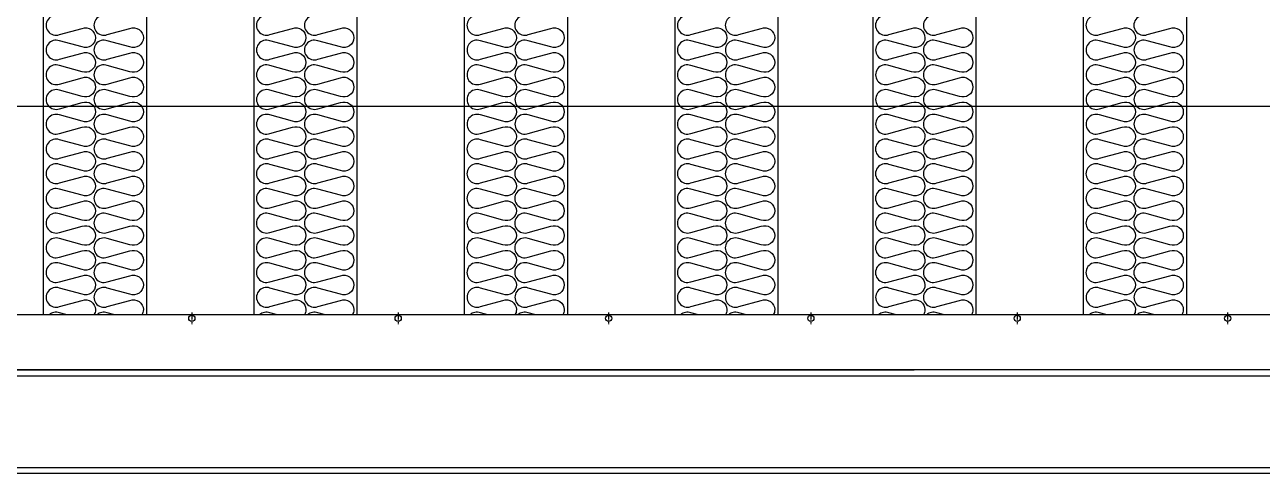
# Model space of a CAD drawing. Header units: millimetres. Extents: x 2197 to 34309, y 1850 to 24558.
# Drawn here: x 7616 to 9415, y 9508 to 10159 of the extents above; entities that cross this region are included whole.
import ezdxf

# ---------------------------------------------------------------- set-up
doc = ezdxf.new("R2010")
doc.units = ezdxf.units.MM
doc.linetypes.add('CENTER', pattern=[2, 1.25, -0.25, 0.25, -0.25])
doc.linetypes.add('HIDDEN', pattern=[0.375, 0.25, -0.125])
for name, color, linetype in [('center', 1, 'CENTER'), ('SMS', 220, 'Continuous'), ('냉각탑', 4, 'Continuous'), ('냉각탑_찬넬방진', 1, 'Continuous')]:
    doc.layers.add(name, color=color, linetype=linetype)

# ---------------------------------------------------------------- blocks, each defined once
blk = doc.blocks.new('3')
at = {"color": 7}
for p, q in [((7642.6, 13215.9), (7642.6, 9737.9)), ((7792.6, 13215.9), (7792.6, 9737.9)), ((7948.6, 13215.9), (7948.6, 9737.9)), ((8098.6, 13215.9), (8098.6, 9737.9)), ((8254.6, 13215.9), (8254.6, 9737.9)), ((8404.6, 13215.9), (8404.6, 9737.9)), ((8560.6, 13215.9), (8560.6, 9737.9)), ((8710.6, 13215.9), (8710.6, 9737.9)), ((8848.6, 13215.9), (8848.6, 9737.9)), ((8998.6, 13215.9), (8998.6, 9737.9)), ((9154.6, 13215.9), (9154.6, 9737.9)), ((9304.6, 13215.9), (9304.6, 9737.9)), ((9808.6, 9737.9), (5608.6, 9737.9)), ((5608.6, 9657.9), (8363.6, 9657.9))]:
    blk.add_line(p, q, dxfattribs=at)
for p, q in [((5652.6, 10040.9), (9808.6, 10040.9)), ((9808.6, 9657.9), (5608.6, 9657.9)), ((5608.6, 9657.9), (8363.6, 9657.9)), ((9808.6, 9657.9), (5652.6, 9657.9)), ((7707.6, 9657.9), (6809.6, 9657.9)), ((9808.6, 9657.9), (7709.6, 9657.9))]:
    blk.add_line(p, q)
at = {"ltscale": 500, "elevation": 0}
blk.add_lwpolyline([(5608.6, 13257.9), (9808.6, 13257.9), (9808.6, 9657.9), (5608.6, 9657.9)], close=True, dxfattribs=at)
for centre in [(7858.6, 9732.9), (8158.6, 9732.9), (8464.6, 9732.9), (8758.6, 9732.9), (9058.6, 9732.9), (9364.6, 9732.9)]:
    blk.add_circle(centre, 4.5)
at = {"layer": 'center'}
for p, q in [((7858.6, 9741.4), (7858.6, 9724.4)), ((8158.6, 9741.4), (8158.6, 9724.4)), ((8464.6, 9741.4), (8464.6, 9724.4)), ((8758.6, 9741.4), (8758.6, 9724.4)), ((9058.6, 9741.4), (9058.6, 9724.4)), ((9364.6, 9741.4), (9364.6, 9724.4))]:
    blk.add_line(p, q, dxfattribs=at)
at = {"layer": 'SMS', "color": 5, "elevation": 0}
for points in [[(7666.1, 10171.9, 1.449198), (7666.1, 10145), (7699, 10153.9, -0.524856), (7718.5, 10140.5, -0.524856), (7699, 10127), (7666.1, 10135.9, 1.449198), (7666.1, 10109.1), (7699, 10118, -0.524856), (7718.5, 10104.6, -0.524856), (7699, 10091.1), (7666.1, 10100, 1.449198), (7666.1, 10073.2), (7699, 10082.1, -0.524856), (7718.5, 10068.6, -0.524856), (7699, 10055.2), (7666.1, 10064.1, 1.449198), (7666.1, 10037.3), (7699, 10046.2, -0.524856), (7718.5, 10032.7, -0.524856), (7699, 10019.3), (7666.1, 10028.2, 1.449198), (7666.1, 10001.4), (7699, 10010.3, -0.524856), (7718.5, 9996.8, -0.524856), (7699, 9983.4), (7666.1, 9992.3, 1.449198), (7666.1, 9965.4), (7699, 9974.3, -0.524856), (7718.5, 9960.9, -0.524856), (7699, 9947.5), (7666.1, 9956.4, 1.449198), (7666.1, 9929.5), (7699, 9938.4, -0.524856), (7718.5, 9925, -0.524856), (7699, 9911.6), (7666.1, 9920.5, 1.449198), (7666.1, 9893.6), (7699, 9902.5, -0.524856), (7718.5, 9889.1, -0.524856), (7699, 9875.7), (7666.1, 9884.6, 1.449198), (7666.1, 9857.7), (7699, 9866.6, -0.524856), (7718.5, 9853.2, -0.524856), (7699, 9839.8), (7666.1, 9848.7, 1.449198), (7666.1, 9821.8), (7699, 9830.7, -0.524856), (7718.5, 9817.3, -0.524856), (7699, 9803.8), (7666.1, 9812.8, 1.449198), (7666.1, 9785.9), (7699, 9794.8, -0.524856), (7718.5, 9781.4, -0.524856), (7699, 9767.9), (7666.1, 9776.8, 1.449198), (7666.1, 9750), (7699, 9758.9, -0.524856), (7718.5, 9745.5, -0.1385), (7716.3, 9737.9, -0.1385)], [(7735.7, 10171.9, 1.449198), (7735.7, 10145), (7768.6, 10153.9, -0.524856), (7788.1, 10140.5, -0.524856), (7768.6, 10127), (7735.7, 10135.9, 1.449198), (7735.7, 10109.1), (7768.6, 10118, -0.524856), (7788.1, 10104.6, -0.524856), (7768.6, 10091.1), (7735.7, 10100, 1.449198), (7735.7, 10073.2), (7768.6, 10082.1, -0.524856), (7788.1, 10068.6, -0.524856), (7768.6, 10055.2), (7735.7, 10064.1, 1.449198), (7735.7, 10037.3), (7768.6, 10046.2, -0.524856), (7788.1, 10032.7, -0.524856), (7768.6, 10019.3), (7735.7, 10028.2, 1.449198), (7735.7, 10001.4), (7768.6, 10010.3, -0.524856), (7788.1, 9996.8, -0.524856), (7768.6, 9983.4), (7735.7, 9992.3, 1.449198), (7735.7, 9965.4), (7768.6, 9974.3, -0.524856), (7788.1, 9960.9, -0.524856), (7768.6, 9947.5), (7735.7, 9956.4, 1.449198), (7735.7, 9929.5), (7768.6, 9938.4, -0.524856), (7788.1, 9925, -0.524856), (7768.6, 9911.6), (7735.7, 9920.5, 1.449198), (7735.7, 9893.6), (7768.6, 9902.5, -0.524856), (7788.1, 9889.1, -0.524856), (7768.6, 9875.7), (7735.7, 9884.6, 1.449198), (7735.7, 9857.7), (7768.6, 9866.6, -0.524856), (7788.1, 9853.2, -0.524856), (7768.6, 9839.8), (7735.7, 9848.7, 1.449198), (7735.7, 9821.8), (7768.6, 9830.7, -0.524856), (7788.1, 9817.3, -0.524856), (7768.6, 9803.8), (7735.7, 9812.8, 1.449198), (7735.7, 9785.9), (7768.6, 9794.8, -0.524856), (7788.1, 9781.4, -0.524856), (7768.6, 9767.9), (7735.7, 9776.8, 1.449198), (7735.7, 9750), (7768.6, 9758.9, -0.524856), (7788.1, 9745.5, -0.1385), (7786, 9737.9, -0.1385)], [(7972.1, 10171.9, 1.449198), (7972.1, 10145), (8005, 10153.9, -0.524856), (8024.5, 10140.5, -0.524856), (8005, 10127), (7972.1, 10135.9, 1.449198), (7972.1, 10109.1), (8005, 10118, -0.524856), (8024.5, 10104.6, -0.524856), (8005, 10091.1), (7972.1, 10100, 1.449198), (7972.1, 10073.2), (8005, 10082.1, -0.524856), (8024.5, 10068.6, -0.524856), (8005, 10055.2), (7972.1, 10064.1, 1.449198), (7972.1, 10037.3), (8005, 10046.2, -0.524856), (8024.5, 10032.7, -0.524856), (8005, 10019.3), (7972.1, 10028.2, 1.449198), (7972.1, 10001.4), (8005, 10010.3, -0.524856), (8024.5, 9996.8, -0.524856), (8005, 9983.4), (7972.1, 9992.3, 1.449198), (7972.1, 9965.4), (8005, 9974.3, -0.524856), (8024.5, 9960.9, -0.524856), (8005, 9947.5), (7972.1, 9956.4, 1.449198), (7972.1, 9929.5), (8005, 9938.4, -0.524856), (8024.5, 9925, -0.524856), (8005, 9911.6), (7972.1, 9920.5, 1.449198), (7972.1, 9893.6), (8005, 9902.5, -0.524856), (8024.5, 9889.1, -0.524856), (8005, 9875.7), (7972.1, 9884.6, 1.449198), (7972.1, 9857.7), (8005, 9866.6, -0.524856), (8024.5, 9853.2, -0.524856), (8005, 9839.8), (7972.1, 9848.7, 1.449198), (7972.1, 9821.8), (8005, 9830.7, -0.524856), (8024.5, 9817.3, -0.524856), (8005, 9803.8), (7972.1, 9812.8, 1.449198), (7972.1, 9785.9), (8005, 9794.8, -0.524856), (8024.5, 9781.4, -0.524856), (8005, 9767.9), (7972.1, 9776.8, 1.449198), (7972.1, 9750), (8005, 9758.9, -0.524856), (8024.5, 9745.5, -0.1385), (8022.3, 9737.9, -0.1385)], [(8041.7, 10171.9, 1.449198), (8041.7, 10145), (8074.6, 10153.9, -0.524856), (8094.1, 10140.5, -0.524856), (8074.6, 10127), (8041.7, 10135.9, 1.449198), (8041.7, 10109.1), (8074.6, 10118, -0.524856), (8094.1, 10104.6, -0.524856), (8074.6, 10091.1), (8041.7, 10100, 1.449198), (8041.7, 10073.2), (8074.6, 10082.1, -0.524856), (8094.1, 10068.6, -0.524856), (8074.6, 10055.2), (8041.7, 10064.1, 1.449198), (8041.7, 10037.3), (8074.6, 10046.2, -0.524856), (8094.1, 10032.7, -0.524856), (8074.6, 10019.3), (8041.7, 10028.2, 1.449198), (8041.7, 10001.4), (8074.6, 10010.3, -0.524856), (8094.1, 9996.8, -0.524856), (8074.6, 9983.4), (8041.7, 9992.3, 1.449198), (8041.7, 9965.4), (8074.6, 9974.3, -0.524856), (8094.1, 9960.9, -0.524856), (8074.6, 9947.5), (8041.7, 9956.4, 1.449198), (8041.7, 9929.5), (8074.6, 9938.4, -0.524856), (8094.1, 9925, -0.524856), (8074.6, 9911.6), (8041.7, 9920.5, 1.449198), (8041.7, 9893.6), (8074.6, 9902.5, -0.524856), (8094.1, 9889.1, -0.524856), (8074.6, 9875.7), (8041.7, 9884.6, 1.449198), (8041.7, 9857.7), (8074.6, 9866.6, -0.524856), (8094.1, 9853.2, -0.524856), (8074.6, 9839.8), (8041.7, 9848.7, 1.449198), (8041.7, 9821.8), (8074.6, 9830.7, -0.524856), (8094.1, 9817.3, -0.524856), (8074.6, 9803.8), (8041.7, 9812.8, 1.449198), (8041.7, 9785.9), (8074.6, 9794.8, -0.524856), (8094.1, 9781.4, -0.524856), (8074.6, 9767.9), (8041.7, 9776.8, 1.449198), (8041.7, 9750), (8074.6, 9758.9, -0.524856), (8094.1, 9745.5, -0.1385), (8092, 9737.9, -0.1385)], [(8278.1, 10171.9, 1.449198), (8278.1, 10145), (8311, 10153.9, -0.524856), (8330.5, 10140.5, -0.524856), (8311, 10127), (8278.1, 10135.9, 1.449198), (8278.1, 10109.1), (8311, 10118, -0.524856), (8330.5, 10104.6, -0.524856), (8311, 10091.1), (8278.1, 10100, 1.449198), (8278.1, 10073.2), (8311, 10082.1, -0.524856), (8330.5, 10068.6, -0.524856), (8311, 10055.2), (8278.1, 10064.1, 1.449198), (8278.1, 10037.3), (8311, 10046.2, -0.524856), (8330.5, 10032.7, -0.524856), (8311, 10019.3), (8278.1, 10028.2, 1.449198), (8278.1, 10001.4), (8311, 10010.3, -0.524856), (8330.5, 9996.8, -0.524856), (8311, 9983.4), (8278.1, 9992.3, 1.449198), (8278.1, 9965.4), (8311, 9974.3, -0.524856), (8330.5, 9960.9, -0.524856), (8311, 9947.5), (8278.1, 9956.4, 1.449198), (8278.1, 9929.5), (8311, 9938.4, -0.524856), (8330.5, 9925, -0.524856), (8311, 9911.6), (8278.1, 9920.5, 1.449198), (8278.1, 9893.6), (8311, 9902.5, -0.524856), (8330.5, 9889.1, -0.524856), (8311, 9875.7), (8278.1, 9884.6, 1.449198), (8278.1, 9857.7), (8311, 9866.6, -0.524856), (8330.5, 9853.2, -0.524856), (8311, 9839.8), (8278.1, 9848.7, 1.449198), (8278.1, 9821.8), (8311, 9830.7, -0.524856), (8330.5, 9817.3, -0.524856), (8311, 9803.8), (8278.1, 9812.8, 1.449198), (8278.1, 9785.9), (8311, 9794.8, -0.524856), (8330.5, 9781.4, -0.524856), (8311, 9767.9), (8278.1, 9776.8, 1.449198), (8278.1, 9750), (8311, 9758.9, -0.524856), (8330.5, 9745.5, -0.1385), (8328.3, 9737.9, -0.1385)], [(8347.7, 10171.9, 1.449198), (8347.7, 10145), (8380.6, 10153.9, -0.524856), (8400.1, 10140.5, -0.524856), (8380.6, 10127), (8347.7, 10135.9, 1.449198), (8347.7, 10109.1), (8380.6, 10118, -0.524856), (8400.1, 10104.6, -0.524856), (8380.6, 10091.1), (8347.7, 10100, 1.449198), (8347.7, 10073.2), (8380.6, 10082.1, -0.524856), (8400.1, 10068.6, -0.524856), (8380.6, 10055.2), (8347.7, 10064.1, 1.449198), (8347.7, 10037.3), (8380.6, 10046.2, -0.524856), (8400.1, 10032.7, -0.524856), (8380.6, 10019.3), (8347.7, 10028.2, 1.449198), (8347.7, 10001.4), (8380.6, 10010.3, -0.524856), (8400.1, 9996.8, -0.524856), (8380.6, 9983.4), (8347.7, 9992.3, 1.449198), (8347.7, 9965.4), (8380.6, 9974.3, -0.524856), (8400.1, 9960.9, -0.524856), (8380.6, 9947.5), (8347.7, 9956.4, 1.449198), (8347.7, 9929.5), (8380.6, 9938.4, -0.524856), (8400.1, 9925, -0.524856), (8380.6, 9911.6), (8347.7, 9920.5, 1.449198), (8347.7, 9893.6), (8380.6, 9902.5, -0.524856), (8400.1, 9889.1, -0.524856), (8380.6, 9875.7), (8347.7, 9884.6, 1.449198), (8347.7, 9857.7), (8380.6, 9866.6, -0.524856), (8400.1, 9853.2, -0.524856), (8380.6, 9839.8), (8347.7, 9848.7, 1.449198), (8347.7, 9821.8), (8380.6, 9830.7, -0.524856), (8400.1, 9817.3, -0.524856), (8380.6, 9803.8), (8347.7, 9812.8, 1.449198), (8347.7, 9785.9), (8380.6, 9794.8, -0.524856), (8400.1, 9781.4, -0.524856), (8380.6, 9767.9), (8347.7, 9776.8, 1.449198), (8347.7, 9750), (8380.6, 9758.9, -0.524856), (8400.1, 9745.5, -0.1385), (8398, 9737.9, -0.1385)], [(8584.1, 10171.9, 1.449198), (8584.1, 10145), (8617, 10153.9, -0.524856), (8636.5, 10140.5, -0.524856), (8617, 10127), (8584.1, 10135.9, 1.449198), (8584.1, 10109.1), (8617, 10118, -0.524856), (8636.5, 10104.6, -0.524856), (8617, 10091.1), (8584.1, 10100, 1.449198), (8584.1, 10073.2), (8617, 10082.1, -0.524856), (8636.5, 10068.6, -0.524856), (8617, 10055.2), (8584.1, 10064.1, 1.449198), (8584.1, 10037.3), (8617, 10046.2, -0.524856), (8636.5, 10032.7, -0.524856), (8617, 10019.3), (8584.1, 10028.2, 1.449198), (8584.1, 10001.4), (8617, 10010.3, -0.524856), (8636.5, 9996.8, -0.524856), (8617, 9983.4), (8584.1, 9992.3, 1.449198), (8584.1, 9965.4), (8617, 9974.3, -0.524856), (8636.5, 9960.9, -0.524856), (8617, 9947.5), (8584.1, 9956.4, 1.449198), (8584.1, 9929.5), (8617, 9938.4, -0.524856), (8636.5, 9925, -0.524856), (8617, 9911.6), (8584.1, 9920.5, 1.449198), (8584.1, 9893.6), (8617, 9902.5, -0.524856), (8636.5, 9889.1, -0.524856), (8617, 9875.7), (8584.1, 9884.6, 1.449198), (8584.1, 9857.7), (8617, 9866.6, -0.524856), (8636.5, 9853.2, -0.524856), (8617, 9839.8), (8584.1, 9848.7, 1.449198), (8584.1, 9821.8), (8617, 9830.7, -0.524856), (8636.5, 9817.3, -0.524856), (8617, 9803.8), (8584.1, 9812.8, 1.449198), (8584.1, 9785.9), (8617, 9794.8, -0.524856), (8636.5, 9781.4, -0.524856), (8617, 9767.9), (8584.1, 9776.8, 1.449198), (8584.1, 9750), (8617, 9758.9, -0.524856), (8636.5, 9745.5, -0.1385), (8634.3, 9737.9, -0.1385)], [(8653.7, 10171.9, 1.449198), (8653.7, 10145), (8686.6, 10153.9, -0.524856), (8706.1, 10140.5, -0.524856), (8686.6, 10127), (8653.7, 10135.9, 1.449198), (8653.7, 10109.1), (8686.6, 10118, -0.524856), (8706.1, 10104.6, -0.524856), (8686.6, 10091.1), (8653.7, 10100, 1.449198), (8653.7, 10073.2), (8686.6, 10082.1, -0.524856), (8706.1, 10068.6, -0.524856), (8686.6, 10055.2), (8653.7, 10064.1, 1.449198), (8653.7, 10037.3), (8686.6, 10046.2, -0.524856), (8706.1, 10032.7, -0.524856), (8686.6, 10019.3), (8653.7, 10028.2, 1.449198), (8653.7, 10001.4), (8686.6, 10010.3, -0.524856), (8706.1, 9996.8, -0.524856), (8686.6, 9983.4), (8653.7, 9992.3, 1.449198), (8653.7, 9965.4), (8686.6, 9974.3, -0.524856), (8706.1, 9960.9, -0.524856), (8686.6, 9947.5), (8653.7, 9956.4, 1.449198), (8653.7, 9929.5), (8686.6, 9938.4, -0.524856), (8706.1, 9925, -0.524856), (8686.6, 9911.6), (8653.7, 9920.5, 1.449198), (8653.7, 9893.6), (8686.6, 9902.5, -0.524856), (8706.1, 9889.1, -0.524856), (8686.6, 9875.7), (8653.7, 9884.6, 1.449198), (8653.7, 9857.7), (8686.6, 9866.6, -0.524856), (8706.1, 9853.2, -0.524856), (8686.6, 9839.8), (8653.7, 9848.7, 1.449198), (8653.7, 9821.8), (8686.6, 9830.7, -0.524856), (8706.1, 9817.3, -0.524856), (8686.6, 9803.8), (8653.7, 9812.8, 1.449198), (8653.7, 9785.9), (8686.6, 9794.8, -0.524856), (8706.1, 9781.4, -0.524856), (8686.6, 9767.9), (8653.7, 9776.8, 1.449198), (8653.7, 9750), (8686.6, 9758.9, -0.524856), (8706.1, 9745.5, -0.1385), (8704, 9737.9, -0.1385)], [(8872.1, 10171.9, 1.449198), (8872.1, 10145), (8905, 10153.9, -0.524856), (8924.5, 10140.5, -0.524856), (8905, 10127), (8872.1, 10135.9, 1.449198), (8872.1, 10109.1), (8905, 10118, -0.524856), (8924.5, 10104.6, -0.524856), (8905, 10091.1), (8872.1, 10100, 1.449198), (8872.1, 10073.2), (8905, 10082.1, -0.524856), (8924.5, 10068.6, -0.524856), (8905, 10055.2), (8872.1, 10064.1, 1.449198), (8872.1, 10037.3), (8905, 10046.2, -0.524856), (8924.5, 10032.7, -0.524856), (8905, 10019.3), (8872.1, 10028.2, 1.449198), (8872.1, 10001.4), (8905, 10010.3, -0.524856), (8924.5, 9996.8, -0.524856), (8905, 9983.4), (8872.1, 9992.3, 1.449198), (8872.1, 9965.4), (8905, 9974.3, -0.524856), (8924.5, 9960.9, -0.524856), (8905, 9947.5), (8872.1, 9956.4, 1.449198), (8872.1, 9929.5), (8905, 9938.4, -0.524856), (8924.5, 9925, -0.524856), (8905, 9911.6), (8872.1, 9920.5, 1.449198), (8872.1, 9893.6), (8905, 9902.5, -0.524856), (8924.5, 9889.1, -0.524856), (8905, 9875.7), (8872.1, 9884.6, 1.449198), (8872.1, 9857.7), (8905, 9866.6, -0.524856), (8924.5, 9853.2, -0.524856), (8905, 9839.8), (8872.1, 9848.7, 1.449198), (8872.1, 9821.8), (8905, 9830.7, -0.524856), (8924.5, 9817.3, -0.524856), (8905, 9803.8), (8872.1, 9812.8, 1.449198), (8872.1, 9785.9), (8905, 9794.8, -0.524856), (8924.5, 9781.4, -0.524856), (8905, 9767.9), (8872.1, 9776.8, 1.449198), (8872.1, 9750), (8905, 9758.9, -0.524856), (8924.5, 9745.5, -0.1385), (8922.3, 9737.9, -0.1385)], [(8941.7, 10171.9, 1.449198), (8941.7, 10145), (8974.6, 10153.9, -0.524856), (8994.1, 10140.5, -0.524856), (8974.6, 10127), (8941.7, 10135.9, 1.449198), (8941.7, 10109.1), (8974.6, 10118, -0.524856), (8994.1, 10104.6, -0.524856), (8974.6, 10091.1), (8941.7, 10100, 1.449198), (8941.7, 10073.2), (8974.6, 10082.1, -0.524856), (8994.1, 10068.6, -0.524856), (8974.6, 10055.2), (8941.7, 10064.1, 1.449198), (8941.7, 10037.3), (8974.6, 10046.2, -0.524856), (8994.1, 10032.7, -0.524856), (8974.6, 10019.3), (8941.7, 10028.2, 1.449198), (8941.7, 10001.4), (8974.6, 10010.3, -0.524856), (8994.1, 9996.8, -0.524856), (8974.6, 9983.4), (8941.7, 9992.3, 1.449198), (8941.7, 9965.4), (8974.6, 9974.3, -0.524856), (8994.1, 9960.9, -0.524856), (8974.6, 9947.5), (8941.7, 9956.4, 1.449198), (8941.7, 9929.5), (8974.6, 9938.4, -0.524856), (8994.1, 9925, -0.524856), (8974.6, 9911.6), (8941.7, 9920.5, 1.449198), (8941.7, 9893.6), (8974.6, 9902.5, -0.524856), (8994.1, 9889.1, -0.524856), (8974.6, 9875.7), (8941.7, 9884.6, 1.449198), (8941.7, 9857.7), (8974.6, 9866.6, -0.524856), (8994.1, 9853.2, -0.524856), (8974.6, 9839.8), (8941.7, 9848.7, 1.449198), (8941.7, 9821.8), (8974.6, 9830.7, -0.524856), (8994.1, 9817.3, -0.524856), (8974.6, 9803.8), (8941.7, 9812.8, 1.449198), (8941.7, 9785.9), (8974.6, 9794.8, -0.524856), (8994.1, 9781.4, -0.524856), (8974.6, 9767.9), (8941.7, 9776.8, 1.449198), (8941.7, 9750), (8974.6, 9758.9, -0.524856), (8994.1, 9745.5, -0.1385), (8992, 9737.9, -0.1385)], [(9178.1, 10171.9, 1.449198), (9178.1, 10145), (9211, 10153.9, -0.524856), (9230.5, 10140.5, -0.524856), (9211, 10127), (9178.1, 10135.9, 1.449198), (9178.1, 10109.1), (9211, 10118, -0.524856), (9230.5, 10104.6, -0.524856), (9211, 10091.1), (9178.1, 10100, 1.449198), (9178.1, 10073.2), (9211, 10082.1, -0.524856), (9230.5, 10068.6, -0.524856), (9211, 10055.2), (9178.1, 10064.1, 1.449198), (9178.1, 10037.3), (9211, 10046.2, -0.524856), (9230.5, 10032.7, -0.524856), (9211, 10019.3), (9178.1, 10028.2, 1.449198), (9178.1, 10001.4), (9211, 10010.3, -0.524856), (9230.5, 9996.8, -0.524856), (9211, 9983.4), (9178.1, 9992.3, 1.449198), (9178.1, 9965.4), (9211, 9974.3, -0.524856), (9230.5, 9960.9, -0.524856), (9211, 9947.5), (9178.1, 9956.4, 1.449198), (9178.1, 9929.5), (9211, 9938.4, -0.524856), (9230.5, 9925, -0.524856), (9211, 9911.6), (9178.1, 9920.5, 1.449198), (9178.1, 9893.6), (9211, 9902.5, -0.524856), (9230.5, 9889.1, -0.524856), (9211, 9875.7), (9178.1, 9884.6, 1.449198), (9178.1, 9857.7), (9211, 9866.6, -0.524856), (9230.5, 9853.2, -0.524856), (9211, 9839.8), (9178.1, 9848.7, 1.449198), (9178.1, 9821.8), (9211, 9830.7, -0.524856), (9230.5, 9817.3, -0.524856), (9211, 9803.8), (9178.1, 9812.8, 1.449198), (9178.1, 9785.9), (9211, 9794.8, -0.524856), (9230.5, 9781.4, -0.524856), (9211, 9767.9), (9178.1, 9776.8, 1.449198), (9178.1, 9750), (9211, 9758.9, -0.524856), (9230.5, 9745.5, -0.1385), (9228.3, 9737.9, -0.1385)], [(9247.7, 10171.9, 1.449198), (9247.7, 10145), (9280.6, 10153.9, -0.524856), (9300.1, 10140.5, -0.524856), (9280.6, 10127), (9247.7, 10135.9, 1.449198), (9247.7, 10109.1), (9280.6, 10118, -0.524856), (9300.1, 10104.6, -0.524856), (9280.6, 10091.1), (9247.7, 10100, 1.449198), (9247.7, 10073.2), (9280.6, 10082.1, -0.524856), (9300.1, 10068.6, -0.524856), (9280.6, 10055.2), (9247.7, 10064.1, 1.449198), (9247.7, 10037.3), (9280.6, 10046.2, -0.524856), (9300.1, 10032.7, -0.524856), (9280.6, 10019.3), (9247.7, 10028.2, 1.449198), (9247.7, 10001.4), (9280.6, 10010.3, -0.524856), (9300.1, 9996.8, -0.524856), (9280.6, 9983.4), (9247.7, 9992.3, 1.449198), (9247.7, 9965.4), (9280.6, 9974.3, -0.524856), (9300.1, 9960.9, -0.524856), (9280.6, 9947.5), (9247.7, 9956.4, 1.449198), (9247.7, 9929.5), (9280.6, 9938.4, -0.524856), (9300.1, 9925, -0.524856), (9280.6, 9911.6), (9247.7, 9920.5, 1.449198), (9247.7, 9893.6), (9280.6, 9902.5, -0.524856), (9300.1, 9889.1, -0.524856), (9280.6, 9875.7), (9247.7, 9884.6, 1.449198), (9247.7, 9857.7), (9280.6, 9866.6, -0.524856), (9300.1, 9853.2, -0.524856), (9280.6, 9839.8), (9247.7, 9848.7, 1.449198), (9247.7, 9821.8), (9280.6, 9830.7, -0.524856), (9300.1, 9817.3, -0.524856), (9280.6, 9803.8), (9247.7, 9812.8, 1.449198), (9247.7, 9785.9), (9280.6, 9794.8, -0.524856), (9300.1, 9781.4, -0.524856), (9280.6, 9767.9), (9247.7, 9776.8, 1.449198), (9247.7, 9750), (9280.6, 9758.9, -0.524856), (9300.1, 9745.5, -0.1385), (9298, 9737.9, -0.1385)], [(7677.2, 9737.9), (7666.1, 9740.9, 0.287554), (7651.1, 9737.9)], [(7746.8, 9737.9), (7735.7, 9740.9, 0.287554), (7720.8, 9737.9)], [(7983.2, 9737.9), (7972.1, 9740.9, 0.287554), (7957.1, 9737.9)], [(8052.8, 9737.9), (8041.7, 9740.9, 0.287554), (8026.8, 9737.9)], [(8289.2, 9737.9), (8278.1, 9740.9, 0.287554), (8263.1, 9737.9)], [(8358.8, 9737.9), (8347.7, 9740.9, 0.287554), (8332.8, 9737.9)], [(8595.2, 9737.9), (8584.1, 9740.9, 0.287554), (8569.1, 9737.9)], [(8664.8, 9737.9), (8653.7, 9740.9, 0.287554), (8638.8, 9737.9)], [(8883.2, 9737.9), (8872.1, 9740.9, 0.287554), (8857.1, 9737.9)], [(8952.8, 9737.9), (8941.7, 9740.9, 0.287554), (8926.8, 9737.9)], [(9189.2, 9737.9), (9178.1, 9740.9, 0.287554), (9163.1, 9737.9)], [(9258.8, 9737.9), (9247.7, 9740.9, 0.287554), (9232.8, 9737.9)]]:
    blk.add_lwpolyline(points, format="xyb", dxfattribs=at)
at = {"layer": '냉각탑', "color": 6, "linetype": 'HIDDEN'}
blk.add_line((9808.6, 9657.9), (8526.4, 9657.9), dxfattribs=at)
at = {"layer": '냉각탑_찬넬방진', "ltscale": 30}
for p, q in [((5608.6, 9657.9), (8908.6, 9657.9)), ((5608.6, 9657.9), (8908.6, 9657.9)), ((5665.1, 9649.5), (9752.2, 9649.5)), ((5965.1, 9649.5), (9752.2, 9649.5)), ((5608.6, 9507.9), (9752.2, 9507.9)), ((5608.6, 9507.9), (9752.2, 9507.9)), ((5665.1, 9516.4), (9752.2, 9516.4))]:
    blk.add_line(p, q, dxfattribs=at)

msp = doc.modelspace()

# ---------------------------------------------------------------- block references
msp.add_blockref('3', (0, 0))

doc.saveas('drawing.dxf')
